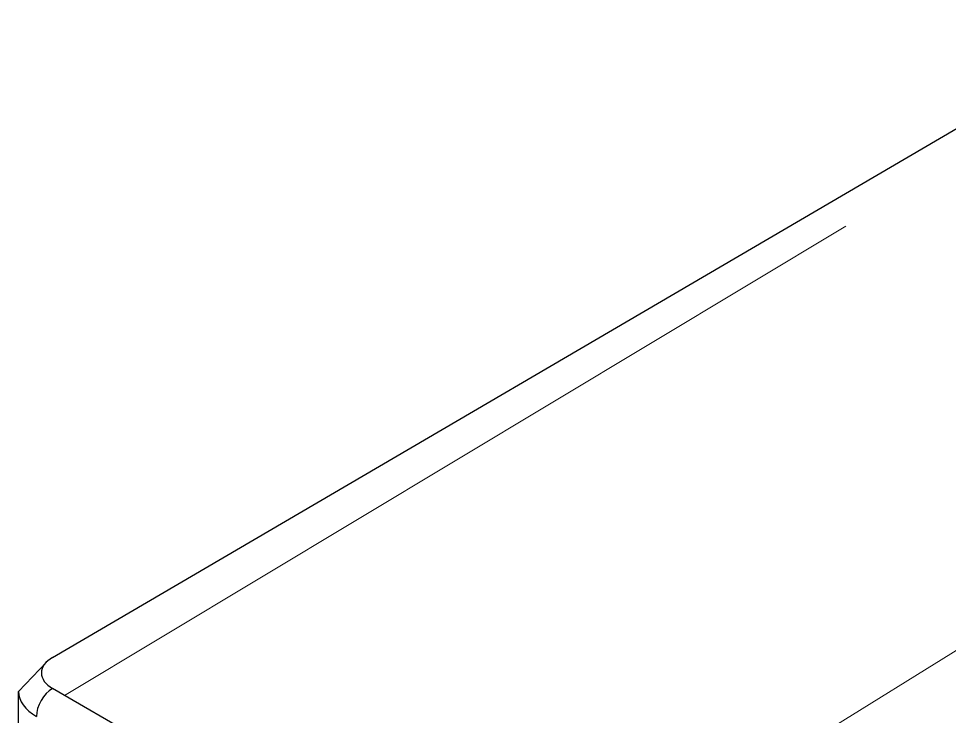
# Model space of a CAD drawing. Header units: millimetres. Extents: x -105 to 105, y -148 to 148.
# Drawn here: x 52.1 to 64.36, y -54.6 to -45.41 of the extents above; entities that cross this region are included whole.
import ezdxf

# ---------------------------------------------------------------- set-up
doc = ezdxf.new("R2010")
doc.units = ezdxf.units.MM
doc.linetypes.add('点画线', pattern=[18, 12, -2, 2, -2])
doc.layers.get('0').update_dxf_attribs({"lineweight": 18})

msp = doc.modelspace()

# ---------------------------------------------------------------- linework, layer by layer
at = {"color": 7, "lineweight": 30, "ltscale": 0.054093}
msp.add_line((52.551, -53.826), (66.926, -45.414), dxfattribs=at)
at = {"linetype": '点画线'}
for p, q in [((52.709, -54.326), (66.751, -45.89)), ((66.688, -52.346), (58.188, -57.612)), ((52.105, -54.275), (52.47, -53.888))]:
    msp.add_line(p, q, dxfattribs=at)
at = {"color": 7, "lineweight": 30, "ltscale": 0.157175}
msp.add_line((52.105, -60.562), (52.105, -54.275), dxfattribs=at)
at = {"color": 7, "lineweight": 30, "ltscale": 0.314351}
msp.add_line((63.441, -60.522), (52.551, -54.235), dxfattribs=at)
at = {"color": 7, "lineweight": 30}
for centre, major_axis, start_param, end_param in [((52.905, -54.03), (0.5, 0), 2.356194, 3.926991), ((52.905, -54.275), (0.8, 0), 3.141593, 3.926991), ((52.551, -54.479), (-0.15, -0.26), 3.926991, 5.497787)]:
    msp.add_ellipse(centre, major_axis=major_axis, ratio=0.57735, start_param=start_param, end_param=end_param, dxfattribs=at)

doc.saveas('drawing.dxf')
